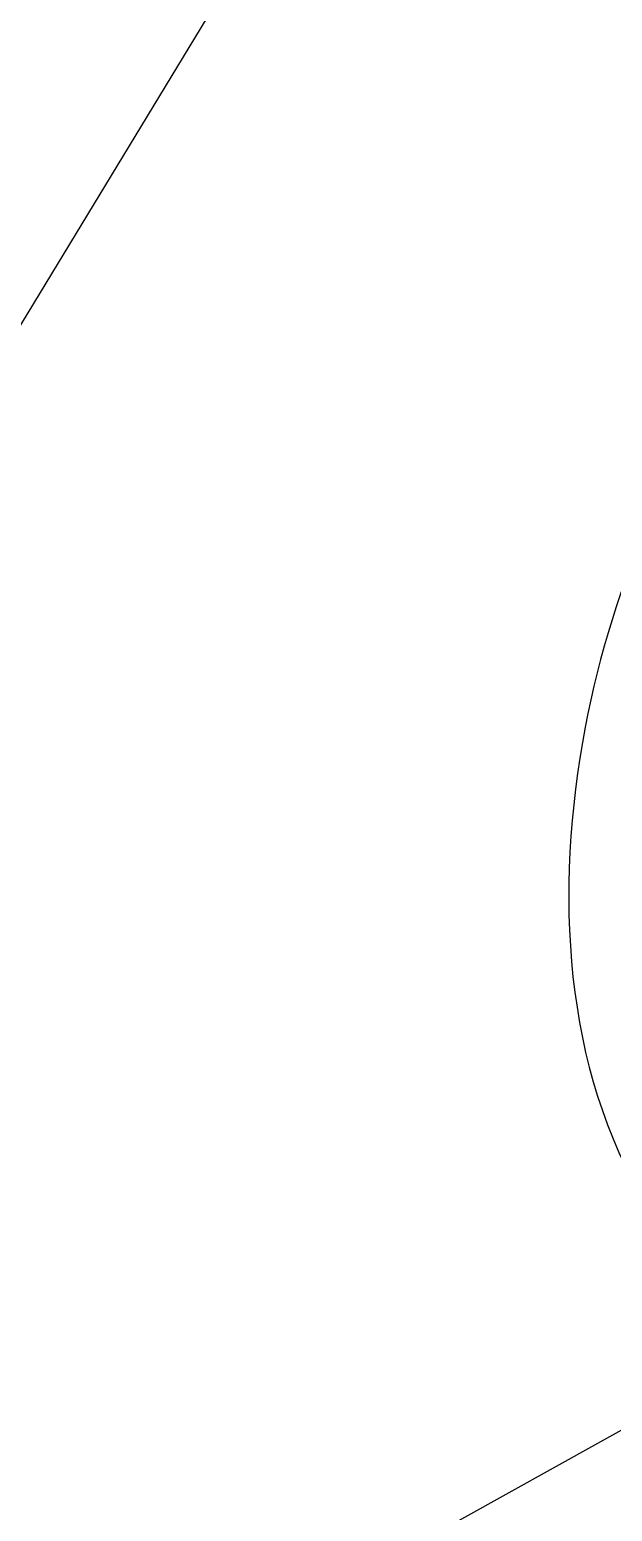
# Model space of a CAD drawing. Header units: metres. Extents: x 324293 to 653279, y 3585589 to 7191434.
# Drawn here: x 334378.6763 to 334378.841, y 3600553.3211 to 3600553.7399 of the extents above; entities that cross this region are included whole.
import ezdxf

# ---------------------------------------------------------------- set-up
doc = ezdxf.new("R2010")
doc.units = ezdxf.units.M
doc.layers.add('fibr', color=20, linetype='Continuous')
doc.layers.add('Tir bargh', color=10, linetype='Continuous')

# ---------------------------------------------------------------- blocks, each defined once
blk = doc.blocks.new('E')
at = {"layer": 'Tir bargh'}
blk.add_line((-1.09158, 6.20022), (-1.15367, 6.16633), dxfattribs=at)
blk.add_open_spline([(-1.07922, 6.3217, -0.28802), (-1.09269, 6.31402, -0.28802), (-1.11758, 6.2969, -0.28802), (-1.13765, 6.25232, -0.28802), (-1.13533, 6.20041, -0.28802), (-1.09473, 6.17282, -0.28802), (-1.06784, 6.17177, -0.28802), (-1.05613, 6.17131, -0.28802)], degree=3, knots=[0.28987, 0.28987, 0.28987, 0.28987, 0.908816, 1.521914, 2.211913, 2.829368, 3.306397, 3.306397, 3.306397, 3.306397], dxfattribs=at)
at = {"layer": 'Tir bargh', "invisible_edges": 15}
for points in [[(-1.12673, 6.26493, -0.26509), (-1.12948, 6.25411, -0.26419), (-1.13283, 6.25411, -0.27996), (-1.12995, 6.26493, -0.28027)], [(-1.12995, 6.26493, -0.28027), (-1.13283, 6.25411, -0.27996), (-1.13283, 6.25411, -0.29609), (-1.12995, 6.26493, -0.29578)], [(-1.12995, 6.26493, -0.29578), (-1.13283, 6.25411, -0.29609), (-1.12948, 6.25411, -0.31186), (-1.12673, 6.26493, -0.31096)], [(-1.12948, 6.25411, -0.26419), (-1.13109, 6.24303, -0.26367), (-1.13452, 6.24303, -0.27979), (-1.13283, 6.25411, -0.27996)], [(-1.13283, 6.25411, -0.27996), (-1.13452, 6.24303, -0.27979), (-1.13452, 6.24303, -0.29626), (-1.13283, 6.25411, -0.29609)], [(-1.13283, 6.25411, -0.29609), (-1.13452, 6.24303, -0.29626), (-1.13109, 6.24303, -0.31238), (-1.12948, 6.25411, -0.31186)], [(-1.12292, 6.25411, -0.24946), (-1.12439, 6.24303, -0.24861), (-1.13109, 6.24303, -0.26367), (-1.12948, 6.25411, -0.26419)], [(-1.12948, 6.25411, -0.31186), (-1.13109, 6.24303, -0.31238), (-1.12439, 6.24303, -0.32744), (-1.12292, 6.25411, -0.32659)], [(-1.13109, 6.24303, -0.26367), (-1.13144, 6.23184, -0.26355), (-1.13488, 6.23184, -0.27975), (-1.13452, 6.24303, -0.27979)], [(-1.13452, 6.24303, -0.27979), (-1.13488, 6.23184, -0.27975), (-1.13488, 6.23184, -0.2963), (-1.13452, 6.24303, -0.29626)], [(-1.13452, 6.24303, -0.29626), (-1.13488, 6.23184, -0.2963), (-1.13144, 6.23184, -0.31249), (-1.13109, 6.24303, -0.31238)], [(-1.12439, 6.24303, -0.24861), (-1.1247, 6.23184, -0.24843), (-1.13144, 6.23184, -0.26355), (-1.13109, 6.24303, -0.26367)], [(-1.13109, 6.24303, -0.31238), (-1.13144, 6.23184, -0.31249), (-1.1247, 6.23184, -0.32762), (-1.12439, 6.24303, -0.32744)], [(-1.13144, 6.23184, -0.26355), (-1.13028, 6.22071, -0.26393), (-1.13367, 6.22071, -0.27987), (-1.13488, 6.23184, -0.27975)], [(-1.13488, 6.23184, -0.27975), (-1.13367, 6.22071, -0.27987), (-1.13367, 6.22071, -0.29617), (-1.13488, 6.23184, -0.2963)], [(-1.13488, 6.23184, -0.2963), (-1.13367, 6.22071, -0.29617), (-1.13028, 6.22071, -0.31212), (-1.13144, 6.23184, -0.31249)], [(-1.1247, 6.23184, -0.24843), (-1.12365, 6.22071, -0.24904), (-1.13028, 6.22071, -0.26393), (-1.13144, 6.23184, -0.26355)], [(-1.13144, 6.23184, -0.31249), (-1.13028, 6.22071, -0.31212), (-1.12365, 6.22071, -0.32701), (-1.1247, 6.23184, -0.32762)], [(-1.13028, 6.22071, -0.26393), (-1.12733, 6.20996, -0.26489), (-1.13059, 6.20996, -0.2802), (-1.13367, 6.22071, -0.27987)], [(-1.13367, 6.22071, -0.27987), (-1.13059, 6.20996, -0.2802), (-1.13059, 6.20996, -0.29585), (-1.13367, 6.22071, -0.29617)], [(-1.13367, 6.22071, -0.29617), (-1.13059, 6.20996, -0.29585), (-1.12733, 6.20996, -0.31116), (-1.13028, 6.22071, -0.31212)]]:
    blk.add_3dface(points, dxfattribs=at)
blk = doc.blocks.new('A$C75730A7A')
at = {"layer": 'Tir bargh'}
blk.add_blockref('E', (1.16074, 0.06701), dxfattribs=at)

msp = doc.modelspace()

# ---------------------------------------------------------------- linework, layer by layer
at = {"layer": 'fibr', "elevation": 1312.93713, "flags": 128}
msp.add_lwpolyline([(334432.7307, 3600642.641), (334163.95627, 3600200.20536)], dxfattribs=at)

# ---------------------------------------------------------------- block references
at = {"color": 84, "xscale": 2.689527432725299, "yscale": 2.689527432725299, "zscale": 2.689527432725299, "rotation": 0.4498703063302869}
msp.add_blockref('A$C75730A7A', (334378.89351, 3600536.5449, 1313.25213), dxfattribs=at)

doc.saveas('drawing.dxf')
